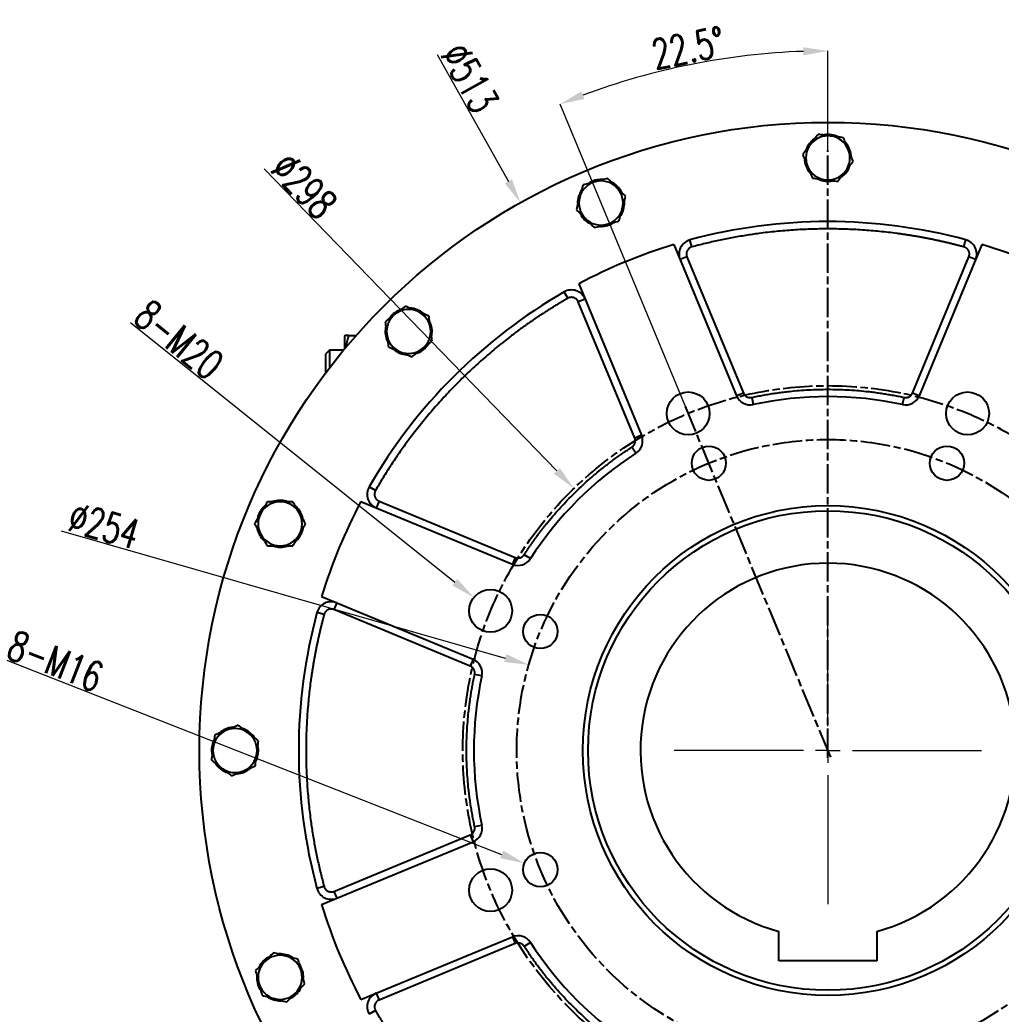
# Model space of a CAD drawing. Header units: millimetres. Extents: x 1561 to 4606, y 513 to 2666.
# Drawn here: x 3078.1 to 3478.6, y 1635 to 2041 of the extents above; entities that cross this region are included whole.
import ezdxf

# ---------------------------------------------------------------- set-up
doc = ezdxf.new("R2010")
doc.units = ezdxf.units.MM
doc.linetypes.add('AM_ISO08W050', pattern=[18, 12, -1.5, 3, -1.5])
for name, color, linetype, lineweight in [('10', 7, 'Continuous', 0), ('AM_5', 3, 'Continuous', 25), ('AM_7', 4, 'AM_ISO08W050', 25)]:
    doc.layers.add(name, color=color, linetype=linetype, lineweight=lineweight)
doc.styles.add('SLDTEXTSTYLE1', font='txt.shx', dxfattribs={"width": 0.7, "bigfont": 'gbcbig.shx'})
doc.dimstyles.new('SLDDIMSTYLE12$2', dxfattribs={"dimtxt": 12, "dimasz": 10, "dimexe": 0, "dimexo": 0.0625, "dimgap": 0.875, "dimtad": 1, "dimdec": 1, "dimlfac": 1.8, "dimrnd": 1e-09, "dimzin": 12, "dimdsep": 46, "dimtxsty": 'SLDTEXTSTYLE1', "dimcen": 0.09, "dimdle": 8.16, "dimclrd": 3, "dimclre": 3, "dimadec": 0, "dimazin": 3, "dimtfac": 1, "dimtdec": 1, "dimtofl": 0, "dimtmove": 0, "dimatfit": 3, "dimfxl": 0, "dimfrac": 2, "dimtolj": 1, "dimlwd": 5, "dimlwe": 5, "dimarcsym": 0})
doc.dimstyles.new('SLDDIMSTYLE12$3', dxfattribs={"dimtxt": 12, "dimasz": 10, "dimexe": 0, "dimexo": 0.0625, "dimgap": 0.875, "dimtad": 1, "dimdec": 1, "dimlfac": 1.8, "dimrnd": 1e-09, "dimzin": 12, "dimdsep": 46, "dimtxsty": 'SLDTEXTSTYLE1', "dimcen": 0.09, "dimdle": 8.16, "dimclrd": 3, "dimclre": 3, "dimadec": 0, "dimazin": 3, "dimtfac": 1, "dimtdec": 1, "dimtofl": 0, "dimtmove": 0, "dimatfit": 3, "dimfxl": 0, "dimfrac": 2, "dimtolj": 1, "dimlwd": 5, "dimlwe": 5, "dimarcsym": 0})

# ---------------------------------------------------------------- blocks, each defined once
blk = doc.blocks.new('SW_CENTERMARKSYMBOL_0')
at = {"layer": '10', "color": 0}
for p, q in [((0, 1), (0, 6.269)), ((0, 0), (0, 0.5)), ((-1, 0), (-6.269, 0)), ((0, 0), (-0.5, 0)), ((0, 0), (0, -0.5)), ((0, 0), (0.5, 0)), ((1, 0), (6.269, 0)), ((0, -1), (0, -6.269))]:
    blk.add_line(p, q, dxfattribs=at)
blk = doc.blocks.new('*D53')
at = {"layer": 'AM_5', "color": 3, "linetype": 'Continuous', "lineweight": 5, "transparency": 16777216}
blk.add_line((3248.42, 2026.85), (3277.48, 1975.04), dxfattribs=at)
at = {"layer": 'AM_5', "color": 3, "lineweight": 5, "transparency": 16777216}
for p, q in [((3407.79, 1742.62), (3407.97, 1742.62)), ((3407.88, 1742.53), (3407.88, 1742.71))]:
    blk.add_line(p, q, dxfattribs=at)
at = {"layer": 'AM_5', "color": 3, "transparency": 16777216}
blk.add_solid([(3278.94, 1975.86), (3276.03, 1974.23), (3282.38, 1966.32)], dxfattribs=at)
at = {"layer": 'Defpoints', "color": 0, "transparency": 16777216}
for p in [(3282.38, 1966.32), (3533.39, 1518.92)]:
    blk.add_point(p, dxfattribs=at)
at = {"layer": 'AM_5', "color": 0, "transparency": 16777216, "insert": (3261.69, 2017.24), "char_height": 12, "attachment_point": 5, "rotation": 299.2944, "style": 'SLDTEXTSTYLE1'}
blk.add_mtext('\\A1;∅513', dxfattribs=at)
blk = doc.blocks.new('*D69')
at = {"layer": 'AM_5', "color": 3, "linetype": 'Continuous', "lineweight": 5, "transparency": 16777216}
blk.add_line((3177.81, 1980.16), (3297.26, 1856.83), dxfattribs=at)
at = {"layer": 'AM_5', "color": 3, "lineweight": 5, "transparency": 16777216}
for p, q in [((3407.79, 1742.62), (3407.97, 1742.62)), ((3407.88, 1742.53), (3407.88, 1742.71))]:
    blk.add_line(p, q, dxfattribs=at)
at = {"layer": 'AM_5', "color": 3, "transparency": 16777216}
blk.add_solid([(3298.46, 1857.99), (3296.06, 1855.67), (3304.22, 1849.65)], dxfattribs=at)
at = {"layer": 'Defpoints', "color": 0, "transparency": 16777216}
for p in [(3304.22, 1849.65), (3511.54, 1635.59)]:
    blk.add_point(p, dxfattribs=at)
at = {"layer": 'AM_5', "color": 0, "transparency": 16777216, "insert": (3194.07, 1973.26), "char_height": 12, "attachment_point": 5, "rotation": 314.0852, "style": 'SLDTEXTSTYLE1'}
blk.add_mtext('\\A1;∅298', dxfattribs=at)
blk = doc.blocks.new('*D54')
at = {"layer": 'AM_5', "color": 3, "linetype": 'Continuous', "lineweight": 5, "transparency": 16777216}
blk.add_line((3123.27, 1917.4), (3255.59, 1811.37), dxfattribs=at)
at = {"layer": 'AM_5', "color": 3, "lineweight": 5, "transparency": 16777216}
for p, q in [((3270.13, 1799.64), (3270.31, 1799.64)), ((3270.22, 1799.55), (3270.22, 1799.73))]:
    blk.add_line(p, q, dxfattribs=at)
at = {"layer": 'AM_5', "color": 3, "transparency": 16777216}
blk.add_solid([(3256.63, 1812.67), (3254.55, 1810.07), (3263.4, 1805.11)], dxfattribs=at)
at = {"layer": 'Defpoints', "color": 0, "transparency": 16777216}
for p in [(3263.4, 1805.11), (3277.05, 1794.17)]:
    blk.add_point(p, dxfattribs=at)
at = {"layer": 'AM_5', "color": 0, "transparency": 16777216, "insert": (3143, 1910.4), "char_height": 12, "attachment_point": 5, "rotation": 321.2931, "style": 'SLDTEXTSTYLE1'}
blk.add_mtext('\\A1;8-M20', dxfattribs=at)
blk = doc.blocks.new('*D70')
at = {"layer": 'AM_5', "color": 3, "linetype": 'Continuous', "lineweight": 5, "transparency": 16777216}
blk.add_line((3094.9, 1832.37), (3276.19, 1780.39), dxfattribs=at)
at = {"layer": 'AM_5', "color": 3, "lineweight": 5, "transparency": 16777216}
for p, q in [((3407.79, 1742.62), (3407.97, 1742.62)), ((3407.88, 1742.53), (3407.88, 1742.71))]:
    blk.add_line(p, q, dxfattribs=at)
at = {"layer": 'AM_5', "color": 3, "transparency": 16777216}
blk.add_solid([(3276.65, 1781.99), (3275.73, 1778.78), (3285.8, 1777.63)], dxfattribs=at)
at = {"layer": 'Defpoints', "color": 0, "transparency": 16777216}
for p in [(3285.8, 1777.63), (3529.96, 1707.62)]:
    blk.add_point(p, dxfattribs=at)
at = {"layer": 'AM_5', "color": 0, "transparency": 16777216, "insert": (3112.44, 1834.49), "char_height": 12, "attachment_point": 5, "rotation": 343.9996, "style": 'SLDTEXTSTYLE1'}
blk.add_mtext('\\A1;∅254', dxfattribs=at)
blk = doc.blocks.new('*D55')
at = {"layer": 'AM_5', "color": 3, "linetype": 'Continuous', "lineweight": 5, "transparency": 16777216}
blk.add_line((3072.3, 1779.68), (3274.72, 1700.23), dxfattribs=at)
at = {"layer": 'AM_5', "color": 3, "lineweight": 5, "transparency": 16777216}
for p, q in [((3290.46, 1694.02), (3290.64, 1694.02)), ((3290.55, 1693.93), (3290.55, 1694.11))]:
    blk.add_line(p, q, dxfattribs=at)
at = {"layer": 'AM_5', "color": 3, "transparency": 16777216}
blk.add_solid([(3275.33, 1701.78), (3274.11, 1698.68), (3284.03, 1696.58)], dxfattribs=at)
at = {"layer": 'Defpoints', "color": 0, "transparency": 16777216}
for p in [(3284.03, 1696.58), (3297.06, 1691.46)]:
    blk.add_point(p, dxfattribs=at)
at = {"layer": 'AM_5', "color": 0, "transparency": 16777216, "insert": (3092.57, 1779.11), "char_height": 12, "attachment_point": 5, "rotation": 338.5705, "style": 'SLDTEXTSTYLE1'}
blk.add_mtext('\\A1;8-M16', dxfattribs=at)
blk = doc.blocks.new('*D71')
at = {"layer": 'AM_5', "color": 3, "lineweight": 5, "transparency": 16777216}
blk.add_line((3407.88, 1987.68), (3407.88, 2028.3), dxfattribs=at)
at = {"layer": 'AM_5', "color": 3, "linetype": 'Continuous', "lineweight": 5, "transparency": 16777216}
blk.add_line((3349.69, 1883.11), (3298.56, 2006.56), dxfattribs=at)
blk.add_arc((3407.88, 1742.62), 285.68, 92.0057, 110.4943, dxfattribs=at)
at = {"layer": 'AM_5', "color": 3, "transparency": 16777216}
for points in [[(3397.85, 2029.8), (3397.91, 2026.46), (3407.88, 2028.3)], [(3308.47, 2008.67), (3307.25, 2011.77), (3298.56, 2006.56)]]:
    blk.add_solid(points, dxfattribs=at)
at = {"layer": 'Defpoints', "color": 0, "transparency": 16777216}
for p in [(3370.59, 2025.86), (3407.88, 1987.62), (3349.71, 1883.05), (3407.88, 1739.62), (3409.03, 1739.85)]:
    blk.add_point(p, dxfattribs=at)
at = {"layer": 'AM_5', "color": 0, "transparency": 16777216, "insert": (3350.81, 2029.56), "char_height": 12, "attachment_point": 5, "rotation": 11.25, "style": 'SLDTEXTSTYLE1'}
blk.add_mtext('\\A1;22.5%%D', dxfattribs=at)

msp = doc.modelspace()

# ---------------------------------------------------------------- linework, layer by layer
at = {"color": 7, "linetype": 'Continuous', "lineweight": 25}
for p, q in [((3345.015, 1949.271), (3370.623, 1887.447)), ((3352.347, 1948.255), (3351.565, 1951.152)), ((3470.748, 1949.271), (3445.139, 1887.447)), ((3463.415, 1948.255), (3464.197, 1951.152)), ((3350.358, 1944.211), (3347.586, 1943.063)), ((3350.358, 1944.211), (3373.395, 1888.595)), ((3442.368, 1888.595), (3465.405, 1944.211)), ((3468.176, 1943.063), (3465.405, 1944.211)), ((3306.212, 1933.199), (3331.82, 1871.374)), ((3301.745, 1927.295), (3300.25, 1929.896)), ((3308.783, 1926.99), (3306.012, 1925.842)), ((3329.049, 1870.226), (3306.012, 1925.842)), ((3210.798, 1912.122), (3210.581, 1911.747)), ((3210.581, 1911.747), (3210.581, 1906.528)), ((3212.405, 1912.122), (3215.366, 1912.122)), ((3204.505, 1906.122), (3202.881, 1904.498)), ((3202.881, 1904.498), (3202.881, 1896.789)), ((3210.245, 1906.122), (3204.505, 1906.122)), ((3204.505, 1906.122), (3204.505, 1898.925)), ((3373.395, 1888.595), (3370.623, 1887.447)), ((3445.139, 1887.447), (3442.368, 1888.595)), ((3376.799, 1886.81), (3377.431, 1883.877)), ((3438.331, 1883.877), (3438.964, 1886.81)), ((3331.82, 1871.374), (3329.049, 1870.226)), ((3329.53, 1864.036), (3327.904, 1866.557)), ((3223.208, 1848.758), (3220.607, 1850.253)), ((3217.305, 1844.292), (3279.13, 1818.683)), ((3224.661, 1844.492), (3223.513, 1841.72)), ((3224.661, 1844.492), (3280.278, 1821.455)), ((3280.278, 1821.455), (3279.13, 1818.683)), ((3286.467, 1820.973), (3283.946, 1822.6)), ((3201.232, 1805.489), (3263.057, 1779.88)), ((3207.44, 1802.917), (3206.292, 1800.146)), ((3202.248, 1798.156), (3199.352, 1798.938)), ((3261.909, 1777.109), (3206.292, 1800.146)), ((3263.057, 1779.88), (3261.909, 1777.109)), ((3266.626, 1773.073), (3263.693, 1773.705)), ((3263.693, 1711.54), (3266.626, 1712.172)), ((3201.232, 1679.756), (3263.057, 1705.364)), ((3206.292, 1685.099), (3261.909, 1708.136)), ((3261.909, 1708.136), (3263.057, 1705.364)), ((3202.248, 1687.088), (3199.352, 1686.306)), ((3206.292, 1685.099), (3207.44, 1682.327)), ((3387.881, 1656.722), (3387.881, 1668.783)), ((3427.881, 1668.783), (3427.881, 1656.722)), ((3217.305, 1640.953), (3279.13, 1666.561)), ((3279.13, 1666.561), (3280.278, 1663.79)), ((3280.278, 1663.79), (3224.661, 1640.753)), ((3286.467, 1664.271), (3283.946, 1662.645)), ((3427.881, 1656.722), (3387.881, 1656.722)), ((3223.513, 1643.524), (3224.661, 1640.753)), ((3223.208, 1636.486), (3220.607, 1634.991))]:
    msp.add_line(p, q, dxfattribs=at)
for centre, radius in [((3407.881, 1742.622), 256.5), ((3350.861, 1880.28), 8.75), ((3464.901, 1880.28), 8.75), ((3359.28, 1859.955), 7), ((3456.482, 1859.955), 7), ((3407.881, 1742.622), 100), ((3407.881, 1742.622), 97.899), ((3270.223, 1799.642), 8.75), ((3290.548, 1791.223), 7), ((3290.548, 1694.021), 7), ((3270.223, 1685.602), 8.75)]:
    msp.add_circle(centre, radius, dxfattribs=at)
for centre, radius, start, end in [((3407.881, 1984.622), 9, 82.44828, 142.44828), ((3407.881, 1984.622), 9.55, 63.95995, 99.22731), ((3407.881, 1984.622), 9, 22.44828, 82.44828), ((3407.881, 1984.622), 9, 142.44828, 202.44828), ((3407.881, 1984.622), 9.55, 124.47119, 158.84896), ((3407.881, 1984.622), 9.55, 6.17717, 41.32061), ((3407.881, 1984.622), 9, 322.44828, 22.44828), ((3407.881, 1984.622), 9.55, 185.8637, 220.05726), ((3407.881, 1984.622), 9.55, 305.19473, 339.628), ((3407.881, 1984.622), 9, 202.44828, 262.44828), ((3407.881, 1984.622), 9, 262.44828, 322.44828), ((3315.272, 1966.201), 9, 104.94828, 164.94828), ((3315.272, 1966.201), 9.55, 86.45995, 121.72731), ((3315.272, 1966.201), 9, 44.94828, 104.94828), ((3315.272, 1966.201), 9.55, 28.67717, 63.82061), ((3407.881, 1984.622), 9.55, 245.99928, 281.64648), ((3315.272, 1966.201), 9.55, 146.97119, 181.34896), ((3315.272, 1966.201), 9, 344.94828, 44.94828), ((3315.272, 1966.201), 9, 164.94828, 224.94828), ((3315.272, 1966.201), 9.55, 327.69473, 2.128), ((3315.272, 1966.201), 9.55, 208.3637, 242.55726), ((3315.272, 1966.201), 9, 284.94828, 344.94828), ((3315.272, 1966.201), 9, 224.94828, 284.94828), ((3315.272, 1966.201), 9.55, 268.49928, 304.14648), ((3407.881, 1742.622), 216, 74.88705, 105.11295), ((3407.881, 1742.622), 216, 106.92076, 118.07924), ((3353.129, 1945.359), 6, 105.11295, 202.5), ((3462.633, 1945.359), 6, 337.5, 74.88705), ((3407.881, 1742.622), 216, 61.92076, 73.07924), ((3407.881, 1742.622), 216, 119.88705, 150.11295), ((3303.24, 1924.694), 6, 22.5, 119.88705), ((3236.761, 1913.742), 9, 127.44828, 187.44828), ((3236.761, 1913.742), 9.55, 108.95995, 144.22731), ((3236.761, 1913.742), 9, 67.44828, 127.44828), ((3236.761, 1913.742), 9.55, 51.17717, 86.32061), ((3236.761, 1913.742), 9, 7.44828, 67.44828), ((3236.761, 1913.742), 9.55, 350.19473, 24.628), ((3236.761, 1913.742), 9.55, 169.47119, 203.84896), ((3236.761, 1913.742), 9, 187.44828, 247.44828), ((3236.761, 1913.742), 9, 307.44828, 7.44828), ((3236.761, 1913.742), 9.55, 290.99928, 326.64648), ((3236.761, 1913.742), 9.55, 230.8637, 265.05726), ((3236.761, 1913.742), 9, 247.44828, 307.44828), ((3376.166, 1889.743), 6, 202.5, 282.16507), ((3407.881, 1742.622), 144.5, 77.83493, 102.16507), ((3439.596, 1889.743), 6, 257.83493, 337.5), ((3326.277, 1869.078), 6, 302.83493, 22.5), ((3407.881, 1742.622), 144.5, 122.83493, 147.16507), ((3225.809, 1847.264), 6, 150.11295, 247.5), ((3184.302, 1835.232), 9, 89.94828, 149.94828), ((3184.302, 1835.232), 9.55, 73.67717, 108.82061), ((3184.302, 1835.232), 9, 29.94828, 89.94828), ((3407.881, 1742.622), 216, 151.92076, 163.07924), ((3184.302, 1835.232), 9.55, 131.45995, 166.72731), ((3184.302, 1835.232), 9, 149.94828, 209.94828), ((3184.302, 1835.232), 9.55, 12.69473, 47.128), ((3184.302, 1835.232), 9, 329.94828, 29.94828), ((3184.302, 1835.232), 9.55, 191.97119, 226.34896), ((3184.302, 1835.232), 9.55, 313.49928, 349.14648), ((3184.302, 1835.232), 9, 209.94828, 269.94828), ((3184.302, 1835.232), 9, 269.94828, 329.94828), ((3184.302, 1835.232), 9.55, 253.3637, 287.55726), ((3281.426, 1824.226), 6, 247.5, 327.16507), ((3407.881, 1742.622), 76.5, 285.1554, 254.8446), ((3205.144, 1797.374), 6, 67.5, 164.88705), ((3407.881, 1742.622), 216, 164.88705, 195.11295), ((3260.761, 1774.337), 6, 347.83493, 67.5), ((3407.881, 1742.622), 144.5, 167.83493, 192.16507), ((3165.881, 1742.622), 9, 112.44828, 172.44828), ((3165.881, 1742.622), 9.55, 96.17717, 131.32061), ((3165.881, 1742.622), 9, 52.44828, 112.44828), ((3165.881, 1742.622), 9.55, 35.19473, 69.628), ((3165.881, 1742.622), 9.55, 153.95995, 189.22731), ((3165.881, 1742.622), 9, 352.44828, 52.44828), ((3165.881, 1742.622), 9, 172.44828, 232.44828), ((3165.881, 1742.622), 9.55, 335.99928, 11.64648), ((3165.881, 1742.622), 9, 292.44828, 352.44828), ((3165.881, 1742.622), 9.55, 214.47119, 248.84896), ((3165.881, 1742.622), 9, 232.44828, 292.44828), ((3165.881, 1742.622), 9.55, 275.8637, 310.05726), ((3260.761, 1710.908), 6, 292.5, 12.16507), ((3205.144, 1687.871), 6, 195.11295, 292.5), ((3407.881, 1742.622), 216, 196.92076, 208.07924), ((3281.426, 1661.018), 6, 32.83493, 112.5), ((3407.881, 1742.622), 144.5, 212.83493, 237.16507), ((3184.302, 1650.013), 9.55, 118.67717, 153.82061), ((3184.302, 1650.013), 9, 74.94828, 134.94828), ((3184.302, 1650.013), 9.55, 57.69473, 92.128), ((3184.302, 1650.013), 9, 14.94828, 74.94828), ((3184.302, 1650.013), 9, 134.94828, 194.94828), ((3184.302, 1650.013), 9.55, 358.49928, 34.14648), ((3184.302, 1650.013), 9.55, 176.45995, 211.72731), ((3184.302, 1650.013), 9, 314.94828, 14.94828), ((3184.302, 1650.013), 9, 194.94828, 254.94828), ((3184.302, 1650.013), 9.55, 298.3637, 332.55726), ((3184.302, 1650.013), 9.55, 236.97119, 271.34896), ((3184.302, 1650.013), 9, 254.94828, 314.94828), ((3225.809, 1637.981), 6, 112.5, 209.88705)]:
    msp.add_arc(centre, radius, start, end, dxfattribs=at)
for points, knots in [([(3403.913, 1994.227), (3403.389, 1993.546), (3402.864, 1992.863), (3401.809, 1991.49), (3401.279, 1990.801), (3400.746, 1990.108)], [0, 0, 0, 0, 0.5, 0.5, 1, 1, 1, 1]), ([(3409.064, 1993.544), (3408.197, 1993.659), (3407.335, 1993.773), (3405.619, 1994.001), (3404.764, 1994.114), (3403.913, 1994.227)], [0, 0, 0, 0, 0.5, 0.5, 1, 1, 1, 1]), ([(3414.215, 1992.861), (3413.363, 1992.974), (3412.509, 1993.088), (3410.793, 1993.315), (3409.931, 1993.429), (3409.064, 1993.544)], [0, 0, 0, 0, 0.5, 0.5, 1, 1, 1, 1]), ([(3400.746, 1990.108), (3400.213, 1989.414), (3399.683, 1988.725), (3398.628, 1987.352), (3398.103, 1986.669), (3397.579, 1985.988)], [0, 0, 0, 0, 0.5, 0.5, 1, 1, 1, 1]), ([(3416.199, 1988.059), (3415.865, 1988.867), (3415.533, 1989.671), (3414.872, 1991.271), (3414.543, 1992.067), (3414.215, 1992.861)], [0, 0, 0, 0, 0.5, 0.5, 1, 1, 1, 1]), ([(3397.579, 1985.988), (3397.907, 1985.194), (3398.236, 1984.398), (3398.897, 1982.797), (3399.229, 1981.994), (3399.563, 1981.186)], [0, 0, 0, 0, 0.5, 0.5, 1, 1, 1, 1]), ([(3418.183, 1983.257), (3417.855, 1984.05), (3417.526, 1984.847), (3416.865, 1986.447), (3416.533, 1987.251), (3416.199, 1988.059)], [0, 0, 0, 0, 0.5, 0.5, 1, 1, 1, 1]), ([(3415.016, 1979.137), (3415.549, 1979.83), (3416.079, 1980.52), (3417.135, 1981.892), (3417.66, 1982.575), (3418.183, 1983.257)], [0, 0, 0, 0, 0.5, 0.5, 1, 1, 1, 1]), ([(3399.563, 1981.186), (3399.897, 1980.378), (3400.229, 1979.574), (3400.89, 1977.974), (3401.219, 1977.177), (3401.547, 1976.383)], [0, 0, 0, 0, 0.5, 0.5, 1, 1, 1, 1]), ([(3411.849, 1975.017), (3412.373, 1975.699), (3412.898, 1976.382), (3413.954, 1977.754), (3414.484, 1978.444), (3415.016, 1979.137)], [0, 0, 0, 0, 0.5, 0.5, 1, 1, 1, 1]), ([(3307.93, 1973.556), (3307.707, 1972.727), (3307.483, 1971.894), (3307.033, 1970.222), (3306.808, 1969.383), (3306.581, 1968.538)], [0, 0, 0, 0, 0.5, 0.5, 1, 1, 1, 1]), ([(3312.95, 1974.897), (3312.106, 1974.671), (3311.265, 1974.447), (3309.593, 1974), (3308.76, 1973.778), (3307.93, 1973.556)], [0, 0, 0, 0, 0.5, 0.5, 1, 1, 1, 1]), ([(3317.971, 1976.237), (3317.141, 1976.015), (3316.308, 1975.793), (3314.635, 1975.346), (3313.795, 1975.122), (3312.95, 1974.897)], [0, 0, 0, 0, 0.5, 0.5, 1, 1, 1, 1]), ([(3321.641, 1972.559), (3321.024, 1973.178), (3320.409, 1973.794), (3319.186, 1975.019), (3318.577, 1975.629), (3317.971, 1976.237)], [0, 0, 0, 0, 0.5, 0.5, 1, 1, 1, 1]), ([(3401.547, 1976.383), (3402.399, 1976.27), (3403.253, 1976.157), (3404.97, 1975.93), (3405.832, 1975.815), (3406.698, 1975.7)], [0, 0, 0, 0, 0.5, 0.5, 1, 1, 1, 1]), ([(3406.698, 1975.7), (3407.565, 1975.585), (3408.427, 1975.471), (3410.144, 1975.244), (3410.998, 1975.13), (3411.849, 1975.017)], [0, 0, 0, 0, 0.5, 0.5, 1, 1, 1, 1]), ([(3325.312, 1968.882), (3324.706, 1969.49), (3324.097, 1970.1), (3322.874, 1971.325), (3322.259, 1971.941), (3321.641, 1972.559)], [0, 0, 0, 0, 0.5, 0.5, 1, 1, 1, 1]), ([(3306.581, 1968.538), (3306.354, 1967.694), (3306.128, 1966.854), (3305.678, 1965.182), (3305.454, 1964.35), (3305.231, 1963.52)], [0, 0, 0, 0, 0.5, 0.5, 1, 1, 1, 1]), ([(3323.963, 1963.864), (3324.19, 1964.708), (3324.416, 1965.548), (3324.866, 1967.22), (3325.089, 1968.052), (3325.312, 1968.882)], [0, 0, 0, 0, 0.5, 0.5, 1, 1, 1, 1]), ([(3305.231, 1963.52), (3305.838, 1962.913), (3306.447, 1962.303), (3307.67, 1961.077), (3308.284, 1960.462), (3308.902, 1959.843)], [0, 0, 0, 0, 0.5, 0.5, 1, 1, 1, 1]), ([(3322.614, 1958.846), (3322.837, 1959.676), (3323.06, 1960.508), (3323.51, 1962.18), (3323.736, 1963.02), (3323.963, 1963.864)], [0, 0, 0, 0, 0.5, 0.5, 1, 1, 1, 1]), ([(3308.902, 1959.843), (3309.52, 1959.224), (3310.134, 1958.609), (3311.357, 1957.383), (3311.966, 1956.773), (3312.573, 1956.165)], [0, 0, 0, 0, 0.5, 0.5, 1, 1, 1, 1]), ([(3312.573, 1956.165), (3313.403, 1956.387), (3314.236, 1956.609), (3315.908, 1957.056), (3316.749, 1957.28), (3317.593, 1957.506)], [0, 0, 0, 0, 0.5, 0.5, 1, 1, 1, 1]), ([(3317.593, 1957.506), (3318.438, 1957.731), (3319.278, 1957.956), (3320.951, 1958.402), (3321.784, 1958.624), (3322.614, 1958.846)], [0, 0, 0, 0, 0.5, 0.5, 1, 1, 1, 1]), ([(3463.415, 1948.255), (3462.941, 1948.383), (3461.992, 1948.637), (3460.565, 1949.006), (3459.137, 1949.365), (3457.707, 1949.715), (3456.275, 1950.054), (3454.841, 1950.383), (3453.404, 1950.703), (3451.966, 1951.012), (3450.526, 1951.312), (3449.084, 1951.601), (3447.639, 1951.881), (3446.193, 1952.151), (3444.745, 1952.41), (3443.294, 1952.66), (3441.842, 1952.899), (3440.388, 1953.129), (3438.932, 1953.349), (3437.473, 1953.558), (3434.169, 1954.01), (3429.01, 1954.611), (3421.981, 1955.195), (3414.936, 1955.545), (3407.881, 1955.661), (3400.826, 1955.545), (3393.782, 1955.195), (3386.753, 1954.611), (3381.154, 1953.959), (3376.976, 1953.375), (3374.211, 1952.951), (3371.452, 1952.491), (3368.701, 1951.994), (3365.957, 1951.462), (3363.22, 1950.894), (3360.49, 1950.29), (3357.768, 1949.649), (3355.052, 1948.975), (3353.249, 1948.495), (3352.347, 1948.255)], [0, 0, 0, 0, 0.0131165, 0.0262276, 0.0393341, 0.0524366, 0.0655356, 0.0786319, 0.0917259, 0.1048185, 0.1179101, 0.1310014, 0.1440931, 0.1571857, 0.17028, 0.1833764, 0.1964757, 0.2095785, 0.2226854, 0.235797, 0.2489139, 0.3117183, 0.3744549, 0.4371927, 0.5000006, 0.562805, 0.6255416, 0.6882794, 0.7510874, 0.776004, 0.8009035, 0.8257902, 0.8506685, 0.8755425, 0.9004166, 0.9252951, 0.9501823, 0.9750825, 1, 1, 1, 1]), ([(3352.347, 1948.255), (3352.288, 1948.238), (3352.171, 1948.205), (3352, 1948.141), (3351.834, 1948.068), (3351.673, 1947.985), (3351.517, 1947.892), (3351.367, 1947.789), (3351.102, 1947.585), (3350.758, 1947.236), (3350.418, 1946.693), (3350.195, 1946.092), (3350.123, 1945.561), (3350.132, 1945.133), (3350.174, 1944.816), (3350.246, 1944.506), (3350.32, 1944.309), (3350.358, 1944.211)], [0, 0, 0, 0, 0.0360698, 0.0718111, 0.1073556, 0.1428371, 0.1783902, 0.2141486, 0.2502438, 0.3750982, 0.500055, 0.6249094, 0.7498662, 0.8130613, 0.8763592, 0.9381541, 1, 1, 1, 1]), ([(3465.405, 1946.507), (3465.382, 1946.559), (3465.337, 1946.662), (3465.259, 1946.813), (3465.173, 1946.958), (3465.046, 1947.148), (3464.865, 1947.373), (3464.618, 1947.618), (3464.344, 1947.832), (3464.049, 1948.011), (3463.739, 1948.157), (3463.523, 1948.222), (3463.415, 1948.255)], [0, 0, 0, 0, 0.0617552, 0.123337, 0.1849425, 0.2467681, 0.3733135, 0.5000484, 0.6265939, 0.7533288, 0.8766174, 1, 1, 1, 1]), ([(3465.405, 1944.211), (3465.425, 1944.264), (3465.467, 1944.368), (3465.518, 1944.529), (3465.56, 1944.691), (3465.593, 1944.856), (3465.616, 1945.022), (3465.63, 1945.19), (3465.636, 1945.401), (3465.624, 1945.654), (3465.58, 1945.945), (3465.51, 1946.231), (3465.44, 1946.415), (3465.405, 1946.507)], [0, 0, 0, 0, 0.071978, 0.1433984, 0.2144858, 0.2854681, 0.3565741, 0.4280316, 0.5000648, 0.6256174, 0.7499758, 0.8743627, 1, 1, 1, 1]), ([(3301.745, 1927.295), (3301.32, 1927.05), (3300.469, 1926.558), (3299.199, 1925.811), (3297.935, 1925.055), (3296.677, 1924.291), (3295.424, 1923.518), (3294.177, 1922.737), (3292.936, 1921.947), (3291.7, 1921.149), (3290.47, 1920.342), (3289.245, 1919.527), (3288.026, 1918.704), (3286.813, 1917.872), (3285.605, 1917.031), (3284.403, 1916.182), (3283.207, 1915.325), (3282.016, 1914.459), (3280.831, 1913.584), (3279.652, 1912.701), (3276.996, 1910.685), (3272.923, 1907.461), (3267.54, 1902.904), (3262.311, 1898.17), (3257.24, 1893.264), (3252.334, 1888.193), (3247.6, 1882.964), (3243.042, 1877.581), (3239.545, 1873.161), (3237.004, 1869.794), (3235.348, 1867.538), (3233.723, 1865.262), (3232.128, 1862.966), (3230.564, 1860.649), (3229.03, 1858.312), (3227.527, 1855.955), (3226.056, 1853.577), (3224.612, 1851.18), (3223.676, 1849.566), (3223.208, 1848.758)], [0, 0, 0, 0, 0.0131165, 0.0262276, 0.0393341, 0.0524366, 0.0655356, 0.0786319, 0.0917259, 0.1048185, 0.1179101, 0.1310014, 0.1440931, 0.1571857, 0.17028, 0.1833764, 0.1964757, 0.2095785, 0.2226854, 0.235797, 0.2489139, 0.3117183, 0.3744549, 0.4371927, 0.5000006, 0.562805, 0.6255416, 0.6882794, 0.7510874, 0.776004, 0.8009035, 0.8257902, 0.8506685, 0.8755425, 0.9004166, 0.9252951, 0.9501823, 0.9750825, 1, 1, 1, 1]), ([(3306.012, 1925.842), (3305.987, 1925.899), (3305.939, 1926.01), (3305.853, 1926.172), (3305.76, 1926.327), (3305.657, 1926.476), (3305.544, 1926.619), (3305.423, 1926.755), (3305.186, 1926.99), (3304.797, 1927.287), (3304.214, 1927.555), (3303.589, 1927.698), (3303.053, 1927.701), (3302.631, 1927.638), (3302.321, 1927.556), (3302.023, 1927.444), (3301.838, 1927.345), (3301.745, 1927.295)], [0, 0, 0, 0, 0.0360698, 0.0718111, 0.1073556, 0.1428371, 0.1783902, 0.2141486, 0.2502438, 0.3750982, 0.500055, 0.6249094, 0.7498662, 0.8130613, 0.8763592, 0.9381541, 1, 1, 1, 1]), ([(3231.289, 1920.887), (3230.595, 1920.356), (3229.904, 1919.827), (3228.53, 1918.774), (3227.846, 1918.25), (3227.164, 1917.728)], [0, 0, 0, 0, 0.5, 0.5, 1, 1, 1, 1]), ([(3235.414, 1924.047), (3234.732, 1923.524), (3234.048, 1923), (3232.673, 1921.948), (3231.983, 1921.419), (3231.289, 1920.887)], [0, 0, 0, 0, 0.5, 0.5, 1, 1, 1, 1]), ([(3240.213, 1922.054), (3239.406, 1922.389), (3238.602, 1922.723), (3237.003, 1923.387), (3236.207, 1923.717), (3235.414, 1924.047)], [0, 0, 0, 0, 0.5, 0.5, 1, 1, 1, 1]), ([(3245.012, 1920.061), (3244.218, 1920.391), (3243.423, 1920.721), (3241.824, 1921.385), (3241.02, 1921.719), (3240.213, 1922.054)], [0, 0, 0, 0, 0.5, 0.5, 1, 1, 1, 1]), ([(3227.164, 1917.728), (3227.275, 1916.876), (3227.387, 1916.021), (3227.611, 1914.305), (3227.724, 1913.442), (3227.837, 1912.575)], [0, 0, 0, 0, 0.5, 0.5, 1, 1, 1, 1]), ([(3245.685, 1914.909), (3245.572, 1915.776), (3245.459, 1916.638), (3245.235, 1918.355), (3245.123, 1919.209), (3245.012, 1920.061)], [0, 0, 0, 0, 0.5, 0.5, 1, 1, 1, 1]), ([(3227.837, 1912.575), (3227.951, 1911.709), (3228.063, 1910.846), (3228.288, 1909.129), (3228.399, 1908.275), (3228.511, 1907.423)], [0, 0, 0, 0, 0.5, 0.5, 1, 1, 1, 1]), ([(3246.359, 1909.757), (3246.248, 1910.608), (3246.136, 1911.463), (3245.911, 1913.18), (3245.799, 1914.042), (3245.685, 1914.909)], [0, 0, 0, 0, 0.5, 0.5, 1, 1, 1, 1]), ([(3212.405, 1912.122), (3211.923, 1912.122), (3211.011, 1912.122), (3210.905, 1912.122), (3210.855, 1912.122)], [0, 0, 0, 0, 0.5291087, 1, 1, 1, 1]), ([(3211.184, 1907.072), (3211.214, 1907.365), (3211.388, 1909.082), (3211.944, 1910.744), (3212.405, 1912.122)], [0, 0, 0, 0, 0.17059003, 1, 1, 1, 1]), ([(3242.234, 1906.597), (3242.928, 1907.129), (3243.618, 1907.657), (3244.993, 1908.71), (3245.677, 1909.234), (3246.359, 1909.757)], [0, 0, 0, 0, 0.5, 0.5, 1, 1, 1, 1]), ([(3228.511, 1907.423), (3229.304, 1907.094), (3230.1, 1906.763), (3231.699, 1906.099), (3232.502, 1905.766), (3233.31, 1905.43)], [0, 0, 0, 0, 0.5, 0.5, 1, 1, 1, 1]), ([(3233.31, 1905.43), (3234.117, 1905.095), (3234.92, 1904.762), (3236.519, 1904.097), (3237.315, 1903.767), (3238.108, 1903.438)], [0, 0, 0, 0, 0.5, 0.5, 1, 1, 1, 1]), ([(3238.108, 1903.438), (3238.79, 1903.96), (3239.475, 1904.484), (3240.849, 1905.537), (3241.54, 1906.065), (3242.234, 1906.597)], [0, 0, 0, 0, 0.5, 0.5, 1, 1, 1, 1]), ([(3373.395, 1888.595), (3373.417, 1888.543), (3373.462, 1888.44), (3373.54, 1888.29), (3373.625, 1888.146), (3373.718, 1888.006), (3373.82, 1887.871), (3374.008, 1887.649), (3374.312, 1887.363), (3374.766, 1887.072), (3375.264, 1886.864), (3375.727, 1886.764), (3376.13, 1886.737), (3376.467, 1886.75), (3376.688, 1886.79), (3376.799, 1886.81)], [0, 0, 0, 0, 0.0405946, 0.0809396, 0.1211627, 0.1613926, 0.201758, 0.2423864, 0.3711543, 0.5000467, 0.6288146, 0.757707, 0.838616, 0.9190368, 1, 1, 1, 1]), ([(3376.799, 1886.81), (3377.191, 1886.894), (3377.974, 1887.061), (3379.152, 1887.299), (3380.331, 1887.528), (3381.512, 1887.748), (3382.694, 1887.958), (3383.878, 1888.158), (3385.063, 1888.348), (3386.25, 1888.529), (3387.438, 1888.701), (3388.628, 1888.862), (3389.82, 1889.014), (3391.013, 1889.156), (3394.41, 1889.533), (3400.03, 1889.983), (3407.881, 1890.192), (3415.732, 1889.983), (3421.694, 1889.506), (3425.772, 1889.039), (3427.984, 1888.752), (3430.191, 1888.431), (3432.393, 1888.077), (3434.589, 1887.69), (3436.78, 1887.271), (3438.236, 1886.964), (3438.964, 1886.81)], [0, 0, 0, 0, 0.019191, 0.038375, 0.0575535, 0.0767275, 0.0958985, 0.1150677, 0.1342364, 0.1534058, 0.1725772, 0.1917519, 0.2109312, 0.2301163, 0.2493085, 0.3746503, 0.5000008, 0.6253427, 0.7506932, 0.7863278, 0.8219423, 0.857545, 0.893144, 0.9287473, 0.9643633, 1, 1, 1, 1]), ([(3438.964, 1886.81), (3439.019, 1886.799), (3439.129, 1886.777), (3439.296, 1886.756), (3439.464, 1886.744), (3439.632, 1886.741), (3439.8, 1886.748), (3440.09, 1886.776), (3440.498, 1886.864), (3440.996, 1887.072), (3441.45, 1887.363), (3441.796, 1887.687), (3442.047, 1888.003), (3442.229, 1888.288), (3442.321, 1888.492), (3442.368, 1888.595)], [0, 0, 0, 0, 0.0405946, 0.0809396, 0.1211627, 0.1613926, 0.201758, 0.2423864, 0.3711543, 0.5000467, 0.6288146, 0.757707, 0.838616, 0.9190368, 1, 1, 1, 1]), ([(3327.904, 1866.557), (3327.951, 1866.588), (3328.044, 1866.651), (3328.177, 1866.754), (3328.304, 1866.864), (3328.425, 1866.981), (3328.539, 1867.105), (3328.724, 1867.33), (3328.951, 1867.68), (3329.156, 1868.179), (3329.271, 1868.707), (3329.286, 1869.18), (3329.241, 1869.581), (3329.168, 1869.911), (3329.088, 1870.121), (3329.049, 1870.226)], [0, 0, 0, 0, 0.0405946, 0.0809396, 0.1211627, 0.1613926, 0.201758, 0.2423864, 0.3711543, 0.5000467, 0.6288146, 0.757707, 0.838616, 0.9190368, 1, 1, 1, 1]), ([(3283.946, 1822.6), (3284.164, 1822.936), (3284.6, 1823.608), (3285.265, 1824.609), (3285.936, 1825.605), (3286.616, 1826.595), (3287.303, 1827.58), (3287.999, 1828.558), (3288.702, 1829.531), (3289.414, 1830.499), (3290.133, 1831.46), (3290.86, 1832.416), (3291.595, 1833.366), (3292.339, 1834.31), (3294.474, 1836.979), (3298.129, 1841.27), (3303.534, 1846.97), (3309.233, 1852.374), (3313.786, 1856.252), (3317, 1858.805), (3318.767, 1860.166), (3320.554, 1861.5), (3322.361, 1862.807), (3324.188, 1864.086), (3326.034, 1865.339), (3327.28, 1866.151), (3327.904, 1866.557)], [0, 0, 0, 0, 0.019191, 0.038375, 0.0575535, 0.0767275, 0.0958985, 0.1150677, 0.1342364, 0.1534058, 0.1725772, 0.1917519, 0.2109312, 0.2301163, 0.2493085, 0.3746503, 0.5000008, 0.6253427, 0.7506932, 0.7863278, 0.8219423, 0.857545, 0.893144, 0.9287473, 0.9643633, 1, 1, 1, 1]), ([(3223.208, 1848.758), (3223.181, 1848.709), (3223.126, 1848.61), (3223.055, 1848.457), (3222.992, 1848.3), (3222.919, 1848.083), (3222.851, 1847.803), (3222.809, 1847.457), (3222.806, 1847.109), (3222.845, 1846.767), (3222.918, 1846.432), (3222.998, 1846.221), (3223.038, 1846.116)], [0, 0, 0, 0, 0.0617552, 0.123337, 0.1849425, 0.2467681, 0.3733135, 0.5000484, 0.6265939, 0.7533288, 0.8766174, 1, 1, 1, 1]), ([(3179.114, 1844.236), (3178.684, 1843.493), (3178.253, 1842.747), (3177.385, 1841.248), (3176.95, 1840.495), (3176.512, 1839.739)], [0, 0, 0, 0, 0.5, 0.5, 1, 1, 1, 1]), ([(3184.31, 1844.232), (3183.436, 1844.232), (3182.567, 1844.233), (3180.835, 1844.235), (3179.973, 1844.236), (3179.114, 1844.236)], [0, 0, 0, 0, 0.5, 0.5, 1, 1, 1, 1]), ([(3189.507, 1844.227), (3188.648, 1844.228), (3187.786, 1844.229), (3186.054, 1844.23), (3185.185, 1844.231), (3184.31, 1844.232)], [0, 0, 0, 0, 0.5, 0.5, 1, 1, 1, 1]), ([(3192.101, 1839.725), (3191.664, 1840.482), (3191.23, 1841.236), (3190.366, 1842.736), (3189.935, 1843.483), (3189.507, 1844.227)], [0, 0, 0, 0, 0.5, 0.5, 1, 1, 1, 1]), ([(3223.038, 1846.116), (3223.06, 1846.064), (3223.105, 1845.96), (3223.182, 1845.811), (3223.267, 1845.666), (3223.36, 1845.527), (3223.461, 1845.393), (3223.57, 1845.264), (3223.716, 1845.111), (3223.903, 1844.94), (3224.139, 1844.765), (3224.392, 1844.612), (3224.571, 1844.532), (3224.661, 1844.492)], [0, 0, 0, 0, 0.071978, 0.1433984, 0.2144858, 0.2854681, 0.3565741, 0.4280316, 0.5000648, 0.6256174, 0.7499758, 0.8743627, 1, 1, 1, 1]), ([(3176.512, 1839.739), (3176.074, 1838.982), (3175.639, 1838.229), (3174.772, 1836.731), (3174.34, 1835.985), (3173.91, 1835.241)], [0, 0, 0, 0, 0.5, 0.5, 1, 1, 1, 1]), ([(3194.695, 1835.222), (3194.266, 1835.967), (3193.836, 1836.713), (3192.971, 1838.214), (3192.537, 1838.967), (3192.101, 1839.725)], [0, 0, 0, 0, 0.5, 0.5, 1, 1, 1, 1]), ([(3173.91, 1835.241), (3174.339, 1834.497), (3174.769, 1833.75), (3175.633, 1832.25), (3176.068, 1831.496), (3176.504, 1830.739)], [0, 0, 0, 0, 0.5, 0.5, 1, 1, 1, 1]), ([(3192.092, 1830.725), (3192.53, 1831.481), (3192.966, 1832.234), (3193.833, 1833.733), (3194.264, 1834.479), (3194.695, 1835.222)], [0, 0, 0, 0, 0.5, 0.5, 1, 1, 1, 1]), ([(3176.504, 1830.739), (3176.94, 1829.981), (3177.375, 1829.228), (3178.239, 1827.727), (3178.669, 1826.981), (3179.098, 1826.236)], [0, 0, 0, 0, 0.5, 0.5, 1, 1, 1, 1]), ([(3189.49, 1826.227), (3189.921, 1826.971), (3190.352, 1827.716), (3191.219, 1829.215), (3191.655, 1829.968), (3192.092, 1830.725)], [0, 0, 0, 0, 0.5, 0.5, 1, 1, 1, 1]), ([(3179.098, 1826.236), (3179.957, 1826.236), (3180.819, 1826.235), (3182.55, 1826.233), (3183.42, 1826.232), (3184.294, 1826.232)], [0, 0, 0, 0, 0.5, 0.5, 1, 1, 1, 1]), ([(3184.294, 1826.232), (3185.168, 1826.231), (3186.038, 1826.23), (3187.77, 1826.229), (3188.631, 1826.228), (3189.49, 1826.227)], [0, 0, 0, 0, 0.5, 0.5, 1, 1, 1, 1]), ([(3280.278, 1821.455), (3280.33, 1821.434), (3280.435, 1821.393), (3280.595, 1821.342), (3280.758, 1821.3), (3280.923, 1821.267), (3281.089, 1821.244), (3281.38, 1821.219), (3281.797, 1821.232), (3282.324, 1821.348), (3282.823, 1821.553), (3283.221, 1821.809), (3283.525, 1822.075), (3283.755, 1822.323), (3283.882, 1822.507), (3283.946, 1822.6)], [0, 0, 0, 0, 0.0405946, 0.0809396, 0.1211627, 0.1613926, 0.201758, 0.2423864, 0.3711543, 0.5000467, 0.6288146, 0.757707, 0.838616, 0.9190368, 1, 1, 1, 1]), ([(3206.292, 1800.146), (3206.235, 1800.168), (3206.122, 1800.213), (3205.948, 1800.267), (3205.771, 1800.31), (3205.593, 1800.343), (3205.413, 1800.364), (3205.231, 1800.375), (3204.897, 1800.374), (3204.412, 1800.308), (3203.811, 1800.086), (3203.267, 1799.745), (3202.886, 1799.369), (3202.632, 1799.025), (3202.471, 1798.748), (3202.339, 1798.458), (3202.278, 1798.257), (3202.248, 1798.156)], [0, 0, 0, 0, 0.0360698, 0.0718111, 0.1073556, 0.1428371, 0.1783902, 0.2141486, 0.2502438, 0.3750982, 0.500055, 0.6249094, 0.7498662, 0.8130613, 0.8763592, 0.9381541, 1, 1, 1, 1]), ([(3202.248, 1798.156), (3202.121, 1797.682), (3201.867, 1796.733), (3201.498, 1795.306), (3201.138, 1793.878), (3200.789, 1792.448), (3200.449, 1791.016), (3200.12, 1789.582), (3199.801, 1788.145), (3199.491, 1786.707), (3199.192, 1785.267), (3198.902, 1783.825), (3198.622, 1782.38), (3198.353, 1780.934), (3198.093, 1779.486), (3197.844, 1778.036), (3197.604, 1776.583), (3197.374, 1775.129), (3197.155, 1773.673), (3196.945, 1772.214), (3196.493, 1768.911), (3195.892, 1763.751), (3195.309, 1756.722), (3194.959, 1749.677), (3194.842, 1742.622), (3194.959, 1735.568), (3195.309, 1728.523), (3195.892, 1721.494), (3196.544, 1715.895), (3197.129, 1711.717), (3197.553, 1708.952), (3198.013, 1706.193), (3198.509, 1703.442), (3199.041, 1700.698), (3199.609, 1697.961), (3200.213, 1695.231), (3200.854, 1692.509), (3201.528, 1689.793), (3202.008, 1687.99), (3202.248, 1687.088)], [0, 0, 0, 0, 0.0131165, 0.0262276, 0.0393341, 0.0524366, 0.0655356, 0.0786319, 0.0917259, 0.1048185, 0.1179101, 0.1310014, 0.1440931, 0.1571857, 0.17028, 0.1833764, 0.1964757, 0.2095785, 0.2226854, 0.235797, 0.2489139, 0.3117183, 0.3744549, 0.4371927, 0.5000006, 0.562805, 0.6255416, 0.6882794, 0.7510874, 0.776004, 0.8009035, 0.8257902, 0.8506685, 0.8755425, 0.9004166, 0.9252951, 0.9501823, 0.9750825, 1, 1, 1, 1]), ([(3263.532, 1775.485), (3263.51, 1775.537), (3263.465, 1775.64), (3263.388, 1775.79), (3263.303, 1775.934), (3263.209, 1776.074), (3263.108, 1776.208), (3263, 1776.336), (3262.854, 1776.49), (3262.667, 1776.66), (3262.43, 1776.836), (3262.178, 1776.988), (3261.999, 1777.068), (3261.909, 1777.109)], [0, 0, 0, 0, 0.071978, 0.1433984, 0.2144858, 0.2854681, 0.3565741, 0.4280316, 0.5000648, 0.6256174, 0.7499758, 0.8743627, 1, 1, 1, 1]), ([(3263.693, 1773.705), (3263.705, 1773.764), (3263.729, 1773.883), (3263.75, 1774.063), (3263.761, 1774.244), (3263.761, 1774.426), (3263.748, 1774.647), (3263.711, 1774.907), (3263.64, 1775.202), (3263.568, 1775.391), (3263.532, 1775.485)], [0, 0, 0, 0, 0.1003339, 0.2001392, 0.2997835, 0.3996366, 0.5000658, 0.6669297, 0.8330037, 1, 1, 1, 1]), ([(3263.693, 1711.54), (3263.61, 1711.932), (3263.443, 1712.715), (3263.205, 1713.893), (3262.975, 1715.072), (3262.756, 1716.253), (3262.546, 1717.435), (3262.346, 1718.619), (3262.155, 1719.804), (3261.974, 1720.991), (3261.803, 1722.18), (3261.641, 1723.37), (3261.489, 1724.561), (3261.347, 1725.754), (3260.97, 1729.151), (3260.52, 1734.771), (3260.312, 1742.622), (3260.52, 1750.474), (3260.998, 1756.435), (3261.465, 1760.513), (3261.752, 1762.725), (3262.072, 1764.932), (3262.426, 1767.134), (3262.814, 1769.33), (3263.233, 1771.521), (3263.54, 1772.977), (3263.693, 1773.705)], [0, 0, 0, 0, 0.019191, 0.038375, 0.0575535, 0.0767275, 0.0958985, 0.1150677, 0.1342364, 0.1534058, 0.1725772, 0.1917519, 0.2109312, 0.2301163, 0.2493085, 0.3746503, 0.5000008, 0.6253427, 0.7506932, 0.7863278, 0.8219423, 0.857545, 0.893144, 0.9287473, 0.9643633, 1, 1, 1, 1]), ([(3162.445, 1750.94), (3161.637, 1750.606), (3160.833, 1750.274), (3159.233, 1749.613), (3158.436, 1749.284), (3157.642, 1748.956)], [0, 0, 0, 0, 0.5, 0.5, 1, 1, 1, 1]), ([(3167.247, 1752.924), (3166.453, 1752.596), (3165.657, 1752.267), (3164.056, 1751.606), (3163.253, 1751.274), (3162.445, 1750.94)], [0, 0, 0, 0, 0.5, 0.5, 1, 1, 1, 1]), ([(3171.366, 1749.758), (3170.673, 1750.29), (3169.984, 1750.82), (3168.611, 1751.876), (3167.928, 1752.401), (3167.247, 1752.924)], [0, 0, 0, 0, 0.5, 0.5, 1, 1, 1, 1]), ([(3157.642, 1748.956), (3157.529, 1748.105), (3157.416, 1747.25), (3157.188, 1745.534), (3157.074, 1744.672), (3156.959, 1743.805)], [0, 0, 0, 0, 0.5, 0.5, 1, 1, 1, 1]), ([(3175.486, 1746.591), (3174.805, 1747.114), (3174.122, 1747.639), (3172.749, 1748.695), (3172.06, 1749.225), (3171.366, 1749.758)], [0, 0, 0, 0, 0.5, 0.5, 1, 1, 1, 1]), ([(3174.803, 1741.44), (3174.918, 1742.306), (3175.032, 1743.168), (3175.26, 1744.885), (3175.373, 1745.739), (3175.486, 1746.591)], [0, 0, 0, 0, 0.5, 0.5, 1, 1, 1, 1]), ([(3156.959, 1743.805), (3156.844, 1742.938), (3156.73, 1742.076), (3156.502, 1740.36), (3156.389, 1739.506), (3156.276, 1738.654)], [0, 0, 0, 0, 0.5, 0.5, 1, 1, 1, 1]), ([(3156.276, 1738.654), (3156.957, 1738.13), (3157.641, 1737.605), (3159.013, 1736.55), (3159.703, 1736.02), (3160.396, 1735.487)], [0, 0, 0, 0, 0.5, 0.5, 1, 1, 1, 1]), ([(3174.12, 1736.288), (3174.233, 1737.14), (3174.346, 1737.994), (3174.574, 1739.711), (3174.688, 1740.573), (3174.803, 1741.44)], [0, 0, 0, 0, 0.5, 0.5, 1, 1, 1, 1]), ([(3160.396, 1735.487), (3161.089, 1734.954), (3161.778, 1734.424), (3163.151, 1733.369), (3163.834, 1732.844), (3164.515, 1732.32)], [0, 0, 0, 0, 0.5, 0.5, 1, 1, 1, 1]), ([(3164.515, 1732.32), (3165.309, 1732.648), (3166.106, 1732.977), (3167.706, 1733.638), (3168.51, 1733.97), (3169.318, 1734.304)], [0, 0, 0, 0, 0.5, 0.5, 1, 1, 1, 1]), ([(3169.318, 1734.304), (3170.126, 1734.638), (3170.93, 1734.97), (3172.53, 1735.631), (3173.326, 1735.96), (3174.12, 1736.288)], [0, 0, 0, 0, 0.5, 0.5, 1, 1, 1, 1]), ([(3261.909, 1708.136), (3261.961, 1708.158), (3262.064, 1708.203), (3262.213, 1708.281), (3262.358, 1708.366), (3262.498, 1708.459), (3262.632, 1708.561), (3262.855, 1708.749), (3263.14, 1709.053), (3263.432, 1709.507), (3263.639, 1710.005), (3263.739, 1710.468), (3263.767, 1710.871), (3263.754, 1711.208), (3263.714, 1711.429), (3263.693, 1711.54)], [0, 0, 0, 0, 0.0405946, 0.0809396, 0.1211627, 0.1613926, 0.201758, 0.2423864, 0.3711543, 0.5000467, 0.6288146, 0.757707, 0.838616, 0.9190368, 1, 1, 1, 1]), ([(3202.373, 1686.722), (3202.394, 1686.673), (3202.437, 1686.573), (3202.511, 1686.43), (3202.592, 1686.29), (3202.68, 1686.156), (3202.776, 1686.026), (3202.879, 1685.901), (3203.09, 1685.672), (3203.446, 1685.371), (3203.988, 1685.08), (3204.578, 1684.902), (3205.082, 1684.86), (3205.474, 1684.884), (3205.753, 1684.928), (3206.028, 1684.997), (3206.204, 1685.065), (3206.292, 1685.099)], [0, 0, 0, 0, 0.0345506, 0.0688551, 0.1030127, 0.1371244, 0.1712912, 0.2056137, 0.2401913, 0.3700531, 0.5000286, 0.6298904, 0.759866, 0.820149, 0.8799053, 0.9396756, 1, 1, 1, 1]), ([(3283.946, 1662.645), (3283.915, 1662.692), (3283.853, 1662.785), (3283.749, 1662.918), (3283.64, 1663.045), (3283.523, 1663.166), (3283.399, 1663.28), (3283.174, 1663.465), (3282.823, 1663.692), (3282.324, 1663.897), (3281.797, 1664.012), (3281.324, 1664.027), (3280.923, 1663.982), (3280.593, 1663.909), (3280.383, 1663.83), (3280.278, 1663.79)], [0, 0, 0, 0, 0.0405946, 0.0809396, 0.1211627, 0.1613926, 0.201758, 0.2423864, 0.3711543, 0.5000467, 0.6288146, 0.757707, 0.838616, 0.9190368, 1, 1, 1, 1]), ([(3327.904, 1618.687), (3327.568, 1618.905), (3326.895, 1619.341), (3325.894, 1620.006), (3324.898, 1620.677), (3323.908, 1621.357), (3322.924, 1622.045), (3321.945, 1622.74), (3320.972, 1623.443), (3320.005, 1624.155), (3319.043, 1624.874), (3318.088, 1625.601), (3317.138, 1626.337), (3316.193, 1627.08), (3313.525, 1629.215), (3309.233, 1632.871), (3303.534, 1638.275), (3298.13, 1643.974), (3294.252, 1648.527), (3291.698, 1651.741), (3290.337, 1653.508), (3289.003, 1655.295), (3287.697, 1657.102), (3286.418, 1658.929), (3285.164, 1660.775), (3284.352, 1662.021), (3283.946, 1662.645)], [0, 0, 0, 0, 0.019191, 0.038375, 0.0575535, 0.0767275, 0.0958985, 0.1150677, 0.1342364, 0.1534058, 0.1725772, 0.1917519, 0.2109312, 0.2301163, 0.2493085, 0.3746503, 0.5000008, 0.6253427, 0.7506932, 0.7863278, 0.8219423, 0.857545, 0.893144, 0.9287473, 0.9643633, 1, 1, 1, 1]), ([(3181.622, 1660.054), (3181.014, 1659.447), (3180.404, 1658.838), (3179.178, 1657.615), (3178.563, 1657), (3177.944, 1656.383)], [0, 0, 0, 0, 0.5, 0.5, 1, 1, 1, 1]), ([(3186.64, 1658.704), (3185.795, 1658.931), (3184.955, 1659.157), (3183.283, 1659.607), (3182.451, 1659.83), (3181.622, 1660.054)], [0, 0, 0, 0, 0.5, 0.5, 1, 1, 1, 1]), ([(3191.657, 1657.355), (3190.828, 1657.578), (3189.996, 1657.802), (3188.324, 1658.251), (3187.484, 1658.477), (3186.64, 1658.704)], [0, 0, 0, 0, 0.5, 0.5, 1, 1, 1, 1]), ([(3192.998, 1652.334), (3192.772, 1653.179), (3192.548, 1654.019), (3192.101, 1655.692), (3191.879, 1656.525), (3191.657, 1657.355)], [0, 0, 0, 0, 0.5, 0.5, 1, 1, 1, 1]), ([(3177.944, 1656.383), (3177.325, 1655.765), (3176.71, 1655.151), (3175.484, 1653.927), (3174.875, 1653.319), (3174.267, 1652.712)], [0, 0, 0, 0, 0.5, 0.5, 1, 1, 1, 1]), ([(3174.267, 1652.712), (3174.488, 1651.882), (3174.71, 1651.049), (3175.157, 1649.376), (3175.381, 1648.536), (3175.607, 1647.691)], [0, 0, 0, 0, 0.5, 0.5, 1, 1, 1, 1]), ([(3194.338, 1647.314), (3194.117, 1648.144), (3193.894, 1648.977), (3193.448, 1650.65), (3193.223, 1651.49), (3192.998, 1652.334)], [0, 0, 0, 0, 0.5, 0.5, 1, 1, 1, 1]), ([(3175.607, 1647.691), (3175.832, 1646.847), (3176.057, 1646.006), (3176.503, 1644.334), (3176.726, 1643.501), (3176.947, 1642.671)], [0, 0, 0, 0, 0.5, 0.5, 1, 1, 1, 1]), ([(3190.661, 1643.643), (3191.279, 1644.261), (3191.895, 1644.875), (3193.12, 1646.098), (3193.73, 1646.707), (3194.338, 1647.314)], [0, 0, 0, 0, 0.5, 0.5, 1, 1, 1, 1]), ([(3176.947, 1642.671), (3177.777, 1642.448), (3178.609, 1642.224), (3180.281, 1641.775), (3181.121, 1641.549), (3181.965, 1641.322)], [0, 0, 0, 0, 0.5, 0.5, 1, 1, 1, 1]), ([(3181.965, 1641.322), (3182.809, 1641.095), (3183.649, 1640.869), (3185.321, 1640.419), (3186.153, 1640.195), (3186.983, 1639.972)], [0, 0, 0, 0, 0.5, 0.5, 1, 1, 1, 1]), ([(3186.983, 1639.972), (3187.591, 1640.579), (3188.201, 1641.188), (3189.426, 1642.411), (3190.042, 1643.026), (3190.661, 1643.643)], [0, 0, 0, 0, 0.5, 0.5, 1, 1, 1, 1]), ([(3224.661, 1640.753), (3224.611, 1640.731), (3224.512, 1640.688), (3224.368, 1640.614), (3224.229, 1640.533), (3224.095, 1640.445), (3223.965, 1640.349), (3223.84, 1640.246), (3223.61, 1640.035), (3223.31, 1639.68), (3223.019, 1639.137), (3222.84, 1638.547), (3222.799, 1638.043), (3222.823, 1637.651), (3222.867, 1637.372), (3222.936, 1637.098), (3223.004, 1636.921), (3223.038, 1636.833)], [0, 0, 0, 0, 0.0345506, 0.0688551, 0.1030127, 0.1371244, 0.1712912, 0.2056137, 0.2401913, 0.3700531, 0.5000286, 0.6298904, 0.759866, 0.820149, 0.8799053, 0.9396756, 1, 1, 1, 1]), ([(3223.208, 1636.486), (3223.454, 1636.061), (3223.945, 1635.21), (3224.693, 1633.941), (3225.448, 1632.676), (3226.213, 1631.418), (3226.985, 1630.165), (3227.767, 1628.918), (3228.556, 1627.677), (3229.354, 1626.441), (3230.161, 1625.211), (3230.976, 1623.986), (3231.8, 1622.767), (3232.632, 1621.554), (3233.472, 1620.346), (3234.321, 1619.144), (3235.179, 1617.948), (3236.045, 1616.757), (3236.919, 1615.572), (3237.802, 1614.393), (3239.819, 1611.737), (3243.042, 1607.664), (3247.6, 1602.281), (3252.334, 1597.052), (3257.24, 1591.981), (3262.311, 1587.075), (3267.539, 1582.341), (3272.922, 1577.783), (3277.342, 1574.286), (3280.71, 1571.745), (3282.965, 1570.089), (3285.241, 1568.464), (3287.537, 1566.869), (3289.854, 1565.305), (3292.191, 1563.772), (3294.548, 1562.269), (3296.926, 1560.797), (3299.323, 1559.353), (3300.938, 1558.417), (3301.745, 1557.949)], [0, 0, 0, 0, 0.01311647, 0.02622764, 0.03933414, 0.05243659, 0.06553563, 0.07863187, 0.09172595, 0.10481848, 0.1179101, 0.13100143, 0.14409311, 0.15718575, 0.17027998, 0.18337643, 0.19647574, 0.20957851, 0.22268538, 0.23579698, 0.24891392, 0.31171827, 0.37445488, 0.43719269, 0.50000064, 0.56280499, 0.6255416, 0.68827941, 0.75108736, 0.77600397, 0.8009035, 0.82579023, 0.85066846, 0.87554248, 0.9004166, 0.92529511, 0.95018232, 0.97508252, 1, 1, 1, 1])]:
    msp.add_open_spline(points, degree=3, knots=knots, dxfattribs=at)
for points in [[(3202.248, 1687.088), (3202.266, 1687.026), (3202.301, 1686.902), (3202.349, 1686.782), (3202.373, 1686.722)], [(3223.038, 1636.833), (3223.063, 1636.774), (3223.114, 1636.655), (3223.177, 1636.543), (3223.208, 1636.486)]]:
    msp.add_open_spline(points, degree=3, dxfattribs=at)
at = {"layer": 'AM_7'}
for p, q in [((3407.881, 1739.622), (3407.881, 1987.622)), ((3409.029, 1739.851), (3349.713, 1883.052))]:
    msp.add_line(p, q, dxfattribs=at)
for radius in [149, 127]:
    msp.add_circle((3407.881, 1742.622), radius, dxfattribs=at)

# ---------------------------------------------------------------- block references
at = {"layer": '10', "xscale": 10, "yscale": 10, "zscale": 10}
msp.add_blockref('SW_CENTERMARKSYMBOL_0', (3407.881, 1742.622), dxfattribs=at)

# ---------------------------------------------------------------- dimensions: what is measured, and where the dimension line sits
at = {"layer": 'AM_5'}
for p1, p2, override, picture, middle in [((3533.386, 1518.924), (3282.377, 1966.32), {"dimlfac": 1, "dimpost": ''}, '*D53', (3255.696, 2013.875)), ((3511.544, 1635.595), (3304.218, 1849.65), {"dimlfac": 1}, '*D69', (3189.129, 1968.474)), ((3529.961, 1707.615), (3285.801, 1777.629), {"dimlfac": 1}, '*D70', (3110.54, 1827.886))]:
    dim = msp.add_diameter_dim_2p(p1=p1, p2=p2, dimstyle='SLDDIMSTYLE12$3', override=override, dxfattribs=at)
    dim.commit()
    dim.dimension.update_dxf_attribs({"geometry": picture, "text_midpoint": middle, "dimtype": 163})
dim = msp.add_angular_dim_2l(base=(3370.592, 2025.861), line1=((3409.029, 1739.851), (3349.713, 1883.052)), line2=((3407.881, 1739.622), (3407.881, 1987.622)), text='22.5%%D', dimstyle='SLDDIMSTYLE12$2', override={"dimlfac": 1, "dimpost": ''}, dxfattribs=at)
dim.commit()
dim.dimension.update_dxf_attribs({"geometry": '*D71', "text_midpoint": (3350.806, 2029.558)})
for p1, p2, text, override, picture, middle in [((3277.051, 1794.17), (3263.395, 1805.114), '8-M20', {"dimlfac": 1}, '*D54', (3138.7, 1905.038)), ((3297.065, 1691.464), (3284.032, 1696.579), '8-M16', {"dimlfac": 1, "dimpost": ''}, '*D55', (3090.058, 1772.712))]:
    dim = msp.add_diameter_dim_2p(p1=p1, p2=p2, text=text, dimstyle='SLDDIMSTYLE12$3', override=override, dxfattribs=at)
    dim.commit()
    dim.dimension.update_dxf_attribs({"geometry": picture, "text_midpoint": middle, "dimtype": 163})

doc.saveas('drawing.dxf')
